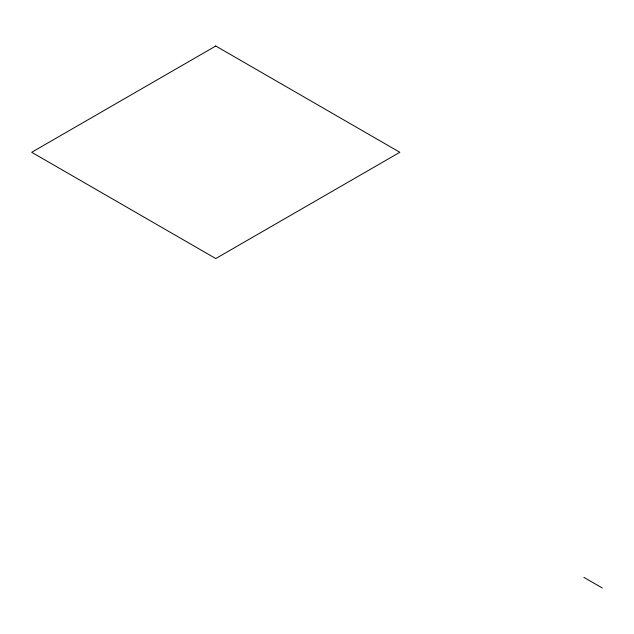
<?xml version="1.0" encoding="UTF-8"?>
<svg xmlns="http://www.w3.org/2000/svg" width="634" height="634" viewBox="0 0 634 634"><rect width="100%" height="100%" fill="white"/><g stroke="black" fill="none" stroke-linecap="round" stroke-linejoin="round"><path stroke-width="0.95" d="M583.89 577.36L602.3 587.987M215.766 46.013L31.7 152.287L215.766 258.553L399.832 152.287L215.766 46.013"/></g></svg>
